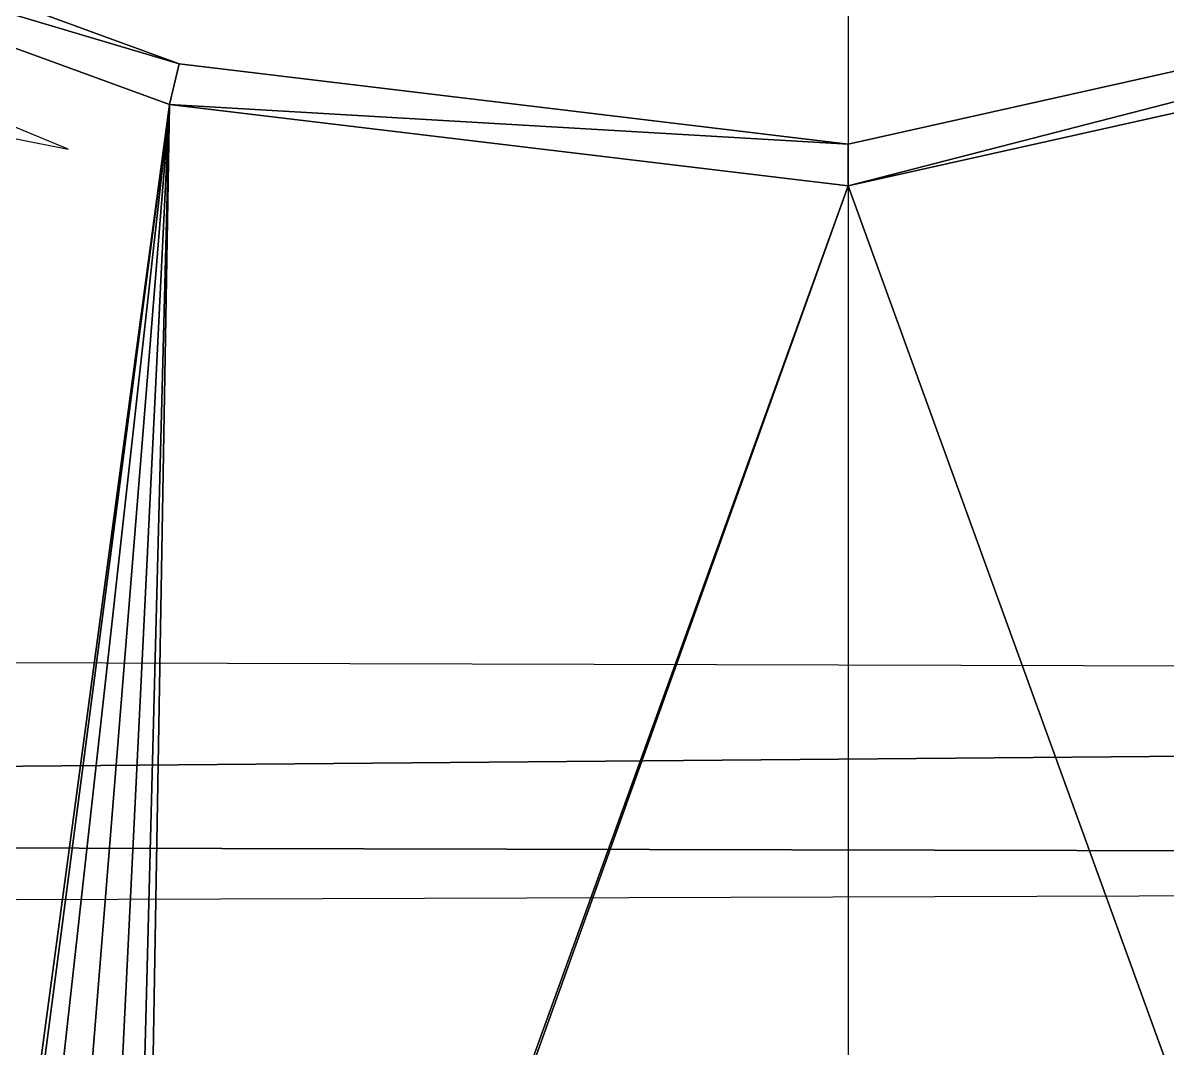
# Model space of a CAD drawing. Header units: millimetres. Extents: x -228 to 228, y -204 to 237.
# Drawn here: x -9.88 to 3.82, y -45.83 to -33.55 of the extents above; entities that cross this region are included whole.
import ezdxf

# ---------------------------------------------------------------- set-up
doc = ezdxf.new("R2010")
doc.units = ezdxf.units.MM
doc.header["$LTSCALE"] = 127.314815
for name, color, linetype in [('1821', 7, 'CONTINUOUS'), ('2216', 7, 'CONTINUOUS'), ('2323', 7, 'CONTINUOUS'), ('3519', 7, 'CONTINUOUS'), ('3572', 7, 'CONTINUOUS'), ('3585', 7, 'CONTINUOUS'), ('3646', 7, 'CONTINUOUS'), ('3647', 7, 'CONTINUOUS')]:
    doc.layers.add(name, color=color, linetype=linetype)

msp = doc.modelspace()

# ---------------------------------------------------------------- linework, layer by layer
at = {"layer": '1821', "color": 5, "linetype": 'Continuous'}
for points in [[(99.453, -41.513, 17.1), (-99.678, -40.97, 17.1), (-99.678, -43.22, 17.1), (99.453, -41.513, 17.1)], [(100.036, -43.686, 17.1), (99.453, -41.513, 17.1), (-99.678, -43.22, 17.1), (100.036, -43.686, 17.1)], [(-101.627, -44.345, 17.1), (100.036, -43.686, 17.1), (-99.678, -43.22, 17.1), (-101.627, -44.345, 17.1)]]:
    msp.add_3dface(points, dxfattribs=at)
at = {"layer": '2216', "color": 5, "linetype": 'Continuous'}
for points in [[(38.258, -27.796, 1088.256), (0, 0, 1089.001), (27.796, -38.258, 1088.256), (38.258, -27.796, 1088.256)], [(27.796, -38.258, 1088.256), (0, 0, 1089.001), (14.613, -44.975, 1088.256), (27.796, -38.258, 1088.256)], [(14.613, -44.975, 1088.256), (0, 0, 1089.001), (0, -47.289, 1088.256), (14.613, -44.975, 1088.256)]]:
    msp.add_3dface(points, dxfattribs=at)
at = {"layer": '2323', "color": 5, "linetype": 'Continuous'}
msp.add_3dface([(-9.34, -35.06, 1084.99), (-12.876, -33.596, 1084.49), (-11.253, -34.679, 1084.99), (-9.34, -35.06, 1084.99)], dxfattribs=at)
at = {"layer": '3519', "color": 5, "linetype": 'Continuous'}
for points in [[(-15.814, -31.713, 1032.99), (-8.128, -34.524, 1032.99), (-11.45, -59.161, 1032.99), (-15.814, -31.713, 1032.99)], [(0, -35.5, 1032.99), (14.854, -32.177, 1032.99), (10.576, -64.64, 1032.99), (0, -35.5, 1032.99)], [(-11.45, -59.161, 1032.99), (-8.128, -34.524, 1032.99), (-11.256, -58.436, 1032.99), (-11.45, -59.161, 1032.99)], [(-11.256, -58.436, 1032.99), (-8.128, -34.524, 1032.99), (-10.725, -57.905, 1032.99), (-11.256, -58.436, 1032.99)], [(-10.725, -57.905, 1032.99), (-8.128, -34.524, 1032.99), (-10, -57.711, 1032.99), (-10.725, -57.905, 1032.99)], [(-10, -57.711, 1032.99), (-8.128, -34.524, 1032.99), (-9.275, -57.905, 1032.99), (-10, -57.711, 1032.99)], [(-9.275, -57.905, 1032.99), (-8.128, -34.524, 1032.99), (-8.744, -58.436, 1032.99), (-9.275, -57.905, 1032.99)], [(-8.128, -34.524, 1032.99), (-8.55, -59.161, 1032.99), (-8.744, -58.436, 1032.99), (-8.128, -34.524, 1032.99)], [(-8.128, -34.524, 1032.99), (0, -35.5, 1032.99), (-8.55, -59.161, 1032.99), (-8.128, -34.524, 1032.99)], [(0, -35.5, 1032.99), (10.576, -64.64, 1032.99), (-8.744, -59.886, 1032.99), (0, -35.5, 1032.99)], [(-8.55, -59.161, 1032.99), (0, -35.5, 1032.99), (-8.744, -59.886, 1032.99), (-8.55, -59.161, 1032.99)]]:
    msp.add_3dface(points, dxfattribs=at)
at = {"layer": '3572', "color": 5, "linetype": 'Continuous'}
for points in [[(0, -35, 1033.49), (0, -35, 1036.99), (14.644, -31.724, 1036.99), (0, -35, 1033.49)], [(14.643, -31.724, 1033.49), (0, -35, 1033.49), (14.644, -31.724, 1036.99), (14.643, -31.724, 1033.49)]]:
    msp.add_3dface(points, dxfattribs=at)
at = {"layer": '3585', "color": 5, "linetype": 'Continuous'}
for points in [[(-15.589, -31.266, 1036.99), (-8.012, -34.037, 1036.99), (-15.589, -31.266, 1033.49), (-15.589, -31.266, 1036.99)], [(-15.589, -31.266, 1033.49), (-8.012, -34.037, 1036.99), (-8.011, -34.037, 1033.49), (-15.589, -31.266, 1033.49)], [(-8.012, -34.037, 1036.99), (0, -35, 1036.99), (-8.011, -34.037, 1033.49), (-8.012, -34.037, 1036.99)], [(0, -35, 1036.99), (0, -35, 1033.49), (-8.011, -34.037, 1033.49), (0, -35, 1036.99)]]:
    msp.add_3dface(points, dxfattribs=at)
at = {"layer": '3646', "color": 5, "linetype": 'Continuous'}
for points in [[(-15.589, -31.266, 1033.49), (-8.011, -34.037, 1033.49), (-15.814, -31.713, 1032.99), (-15.589, -31.266, 1033.49)], [(-8.011, -34.037, 1033.49), (-8.128, -34.524, 1032.99), (-15.814, -31.713, 1032.99), (-8.011, -34.037, 1033.49)], [(-8.011, -34.037, 1033.49), (0, -35, 1033.49), (-8.128, -34.524, 1032.99), (-8.011, -34.037, 1033.49)], [(0, -35, 1033.49), (0, -35.5, 1032.99), (-8.128, -34.524, 1032.99), (0, -35, 1033.49)]]:
    msp.add_3dface(points, dxfattribs=at)
at = {"layer": '3647', "color": 5, "linetype": 'Continuous'}
for points in [[(0, -35, 1033.49), (14.643, -31.724, 1033.49), (0, -35.5, 1032.99), (0, -35, 1033.49)], [(14.643, -31.724, 1033.49), (14.854, -32.177, 1032.99), (0, -35.5, 1032.99), (14.643, -31.724, 1033.49)]]:
    msp.add_3dface(points, dxfattribs=at)

doc.saveas('drawing.dxf')
